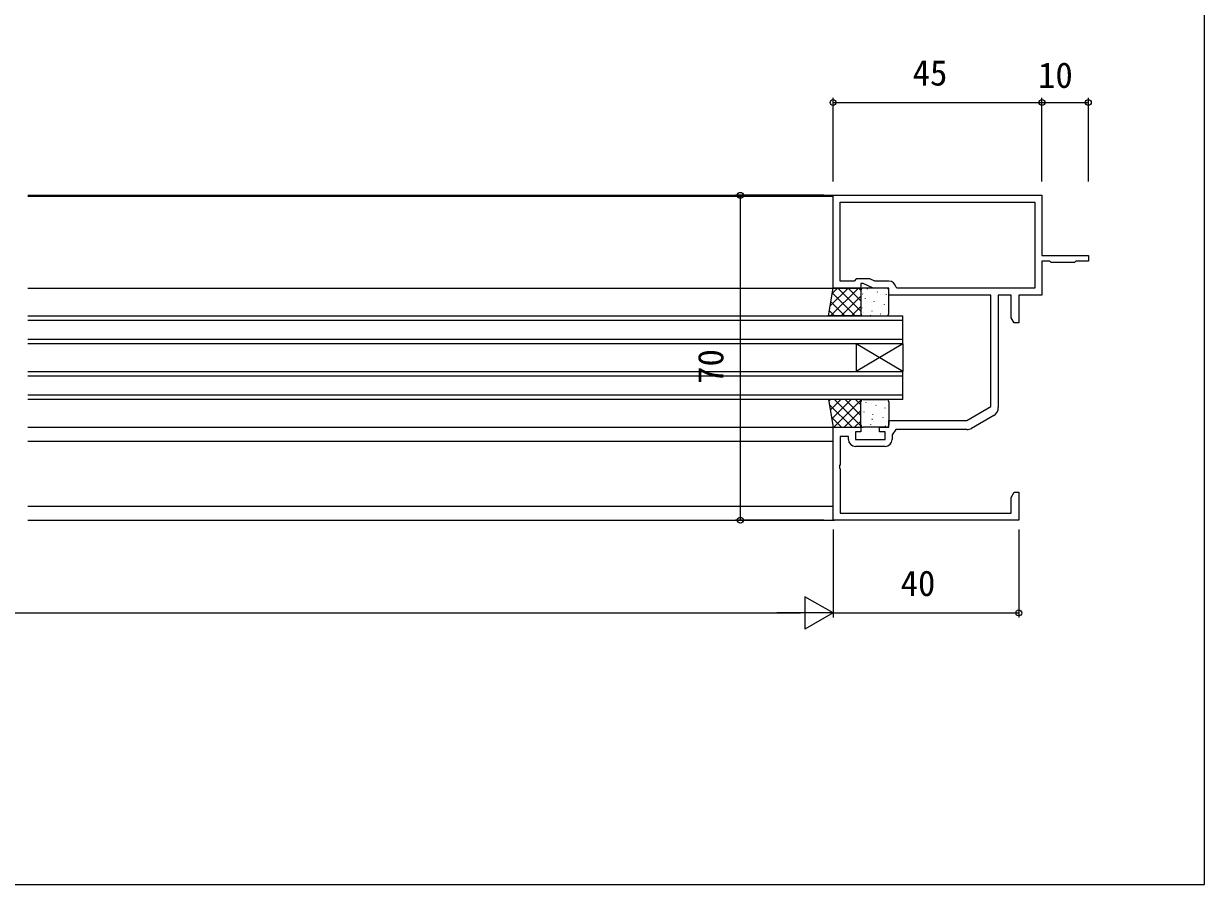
# Model space of a CAD drawing. Units: millimetres, scale not verified. Extents: x -437 to 438, y -344 to 341.
# Drawn here: x 183.9 to 438.3, y -343.7 to -158.2 of the extents above; entities that cross this region are included whole.
import ezdxf
from ezdxf.enums import TextEntityAlignment as Align

# ---------------------------------------------------------------- set-up
doc = ezdxf.new("R2010")
doc.units = ezdxf.units.MM
doc.header["$LTSCALE"] = 2
for name, color, linetype in [('0-2_YKK_11', 7, 'Continuous'), ('0-3_YKK_12', 2, 'Continuous'), ('0-4_YKK_13', 4, 'Continuous'), ('0-6_YKK_D', 6, 'Continuous'), ('0-7_YKK_ZWAK', 7, 'Continuous')]:
    doc.layers.add(name, color=color, linetype=linetype)
doc.styles.add('ＭＳ ゴシック', font='')
doc.styles.get('ＭＳ ゴシック').set_extended_font_data('MS Gothic')

msp = doc.modelspace()

# ---------------------------------------------------------------- linework, layer by layer
at = {"layer": '0-2_YKK_11'}
for p, q in [((392.9, -242.663), (388.104, -245.432)), ((369.5, -249.3), (363.1, -249.3))]:
    msp.add_line(p, q, dxfattribs=at)
for points in [[(358.3, -195.2), (403.3, -195.2), (403.3, -208.2), (413.3, -208.2), (413.3, -209.4), (410.6, -209.4), (410.3, -209.7), (405.3, -209.7), (405, -209.4), (403.3, -209.4), (403.3, -216.7), (398.3, -216.7), (398.3, -222.7), (397.33, -222.7), (396.7, -221.609), (396.7, -216.7), (393.9, -216.7), (393.9, -240.931)], [(361.6, -247.8), (361.6, -247.2), (359.8, -247.2), (359.8, -253.242), (359.68, -253.425), (359.68, -253.975), (359.8, -254.158), (359.8, -263.7), (396.7, -263.7), (396.7, -260.291), (397.33, -259.2), (398.3, -259.2), (398.3, -265.2), (358.3, -265.2), (358.3, -245.2), (364.3, -245.2), (364.3, -246.2), (363.1, -246.2), (363.1, -247.8), (369.5, -247.8), (369.5, -246.2), (368.3, -246.2), (368.3, -245.2), (370.3, -245.2), (370.3, -243.7), (387.104, -243.7), (392.3, -240.7), (392.3, -216.7), (370.3, -216.7), (370.3, -215.2), (366.945, -215.2), (364.8, -214.2), (364.3, -214.2), (364.3, -215.2), (358.3, -215.2), (358.3, -195.2)], [(359.8, -196.7), (401.8, -196.7), (401.8, -215.2), (372.1, -215.2), (371.804, -214.95)], [(370.325, -213.7), (367.277, -213.7), (366.205, -213.2), (363.3, -213.2), (362.8, -213.7), (359.8, -213.7), (359.8, -196.7)], [(387.104, -245.7), (371.8, -245.7), (371, -246.843), (371, -247.8)]]:
    msp.add_lwpolyline(points, dxfattribs=at)
for centre, radius, start, end in [((370.325, -215.2), 1.5, 9.59408, 89.99999), ((391.9, -240.931), 2, 299.99999, 0.00002), ((387.104, -243.7), 2, 269.99998, 300), ((363.1, -247.8), 1.5, 180.00001, 269.99999), ((369.5, -247.8), 1.5, 270.00001, 359.99999)]:
    msp.add_arc(centre, radius, start, end, dxfattribs=at)
at = {"layer": '0-3_YKK_12'}
for p, q in [((184.8, -195.2), (358.6, -195.2)), ((184.8, -195.4), (358.317, -195.4)), ((184.8, -215.2), (358.5, -215.2)), ((184.8, -221.2), (373.3, -221.2)), ((373.3, -227.2), (373.3, -221.2)), ((373.3, -222.2), (184.8, -222.2)), ((184.8, -226.2), (373.3, -226.2)), ((373.3, -227.2), (184.8, -227.2)), ((363.3, -227.2), (363.3, -233.2)), ((373.3, -227.2), (363.3, -233.2)), ((373.3, -233.2), (363.3, -227.2)), ((373.3, -227.2), (373.3, -233.2)), ((184.8, -233.2), (373.3, -233.2)), ((373.3, -239.2), (373.3, -233.2)), ((373.3, -234.2), (184.8, -234.2)), ((184.8, -238.2), (373.3, -238.2)), ((373.3, -239.2), (184.8, -239.2)), ((184.8, -245.2), (358.5, -245.2)), ((184.8, -248.2), (358.3, -248.2)), ((184.8, -262.2), (358.3, -262.2)), ((184.8, -265.2), (358.6, -265.2))]:
    msp.add_line(p, q, dxfattribs=at)
at = {"layer": '0-4_YKK_13'}
for p, q in [((357.658, -219.054), (361.511, -215.2)), ((357.756, -221.2), (363.756, -215.2)), ((358.107, -216.36), (359.266, -215.2)), ((358.126, -216.247), (363.079, -221.2)), ((359.324, -215.2), (364.3, -220.176)), ((361.569, -215.2), (364.3, -217.931)), ((363.814, -215.2), (364.3, -215.686)), ((364.3, -215.7), (364.3, -220.7)), ((369.8, -215.2), (364.8, -215.2)), ((365.625, -215.376), (365.649, -215.42)), ((367.817, -216.019), (367.841, -216.063)), ((370.3, -220.7), (370.3, -215.668)), ((357.805, -218.171), (360.834, -221.2)), ((360.002, -221.2), (364.3, -216.902)), ((364.407, -216.44), (364.414, -216.447)), ((364.633, -216.464), (364.722, -216.511)), ((365.193, -217.453), (365.217, -217.497)), ((366.574, -218.382), (366.582, -218.388)), ((367.083, -218.044), (367.107, -218.088)), ((368.594, -216.596), (368.602, -216.603)), ((369.274, -218.687), (369.298, -218.731)), ((369.707, -216.611), (369.731, -216.655)), ((357.484, -220.095), (358.589, -221.2)), ((362.247, -221.2), (364.3, -219.147)), ((364.459, -219.478), (364.483, -219.521)), ((364.8, -221.2), (369.8, -221.2)), ((364.852, -220.435), (364.86, -220.441)), ((366.287, -221.033), (366.376, -221.08)), ((366.65, -220.121), (366.674, -220.165)), ((368.54, -220.712), (368.564, -220.756)), ((369.04, -220.59), (369.047, -220.597)), ((357.36, -239.557), (357.717, -239.2)), ((357.483, -240.3), (362.383, -245.2)), ((357.68, -241.482), (359.962, -239.2)), ((358.001, -243.406), (362.207, -239.2)), ((358.452, -245.2), (364.3, -239.352)), ((358.628, -239.2), (364.3, -244.872)), ((360.697, -245.2), (364.3, -241.597)), ((360.873, -239.2), (364.3, -242.627)), ((363.118, -239.2), (364.3, -240.382)), ((364.3, -244.7), (364.3, -239.7)), ((364.8, -239.2), (369.8, -239.2)), ((365.331, -239.785), (365.355, -239.829)), ((366.633, -240.006), (366.641, -240.013)), ((367.523, -240.428), (367.547, -240.472)), ((369.413, -241.02), (369.437, -241.063)), ((370.3, -239.7), (370.3, -244.732)), ((357.932, -242.994), (360.138, -245.2)), ((362.942, -245.2), (364.3, -243.842)), ((364.613, -241.792), (364.621, -241.799)), ((364.899, -241.862), (364.923, -241.906)), ((366.676, -243.408), (366.764, -243.455)), ((366.789, -242.453), (366.813, -242.497)), ((367.079, -244.001), (367.086, -244.007)), ((368.801, -241.948), (368.808, -241.954)), ((368.98, -243.096), (369.004, -243.14)), ((369.8, -245.2), (364.8, -245.2)), ((366.356, -244.53), (366.38, -244.573)), ((368.246, -245.121), (368.27, -245.165)), ((369.527, -244.915), (369.615, -244.962))]:
    msp.add_line(p, q, dxfattribs=at)
for points in [[(357.3, -221.2), (358.3, -215.2), (364.3, -215.2), (364.3, -221.2)], [(357.3, -239.2), (358.3, -245.2), (364.3, -245.2), (364.3, -239.2)]]:
    msp.add_lwpolyline(points, close=True, dxfattribs=at)
for centre, radius, start, end in [((364.8, -215.7), 0.5, 90, 180), ((369.799, -215.702), 0.502, 3.81947, 89.91589), ((364.8, -220.7), 0.5, 180, 270), ((369.8, -220.7), 0.5, 270, 0), ((364.8, -239.7), 0.5, 90, 180), ((369.8, -239.7), 0.5, 0, 90), ((364.8, -244.7), 0.5, 180, 270), ((369.799, -244.698), 0.502, 270.08411, 356.18053)]:
    msp.add_arc(centre, radius, start, end, dxfattribs=at)
at = {"layer": '0-6_YKK_D'}
for p, q in [((358.3, -192.2), (358.3, -174.2)), ((358.3, -175.2), (403.3, -175.2)), ((403.3, -192.2), (403.3, -174.2)), ((403.3, -192.2), (403.3, -174.2)), ((403.3, -175.2), (413.3, -175.2)), ((413.3, -192.2), (413.3, -174.2)), ((356.3, -195.2), (337.3, -195.2)), ((338.3, -195.2), (338.3, -265.2)), ((356.3, -265.2), (337.3, -265.2)), ((358.3, -267.2), (358.3, -286.2)), ((358.3, -267.2), (358.3, -286.2)), ((398.3, -267.2), (398.3, -286.2)), ((358.3, -285.2), (352.238, -281.7)), ((352.238, -281.7), (352.238, -288.7)), ((15.3, -285.2), (351.3, -285.2)), ((358.3, -285.2), (346.176, -285.2)), ((358.3, -285.2), (352.238, -288.7)), ((358.3, -285.2), (398.3, -285.2))]:
    msp.add_line(p, q, dxfattribs=at)
for centre in [(358.3, -175.2), (403.3, -175.2), (403.3, -175.2), (413.3, -175.2), (338.3, -195.2), (338.3, -265.2), (398.3, -285.2)]:
    msp.add_circle(centre, 0.637, dxfattribs=at)
at = {"layer": '0-7_YKK_ZWAK'}
msp.add_lwpolyline([(-436.7, -343.7), (438.3, -343.7), (438.3, 306.3)], dxfattribs=at)

# ---------------------------------------------------------------- texts
at = {"layer": '0-6_YKK_D', "style": 'ＭＳ ゴシック'}
for s, p in [('45', (375.431, -173.2)), ('10', (402.462, -173.7)), ('40', (372.845, -283.2))]:
    msp.add_text(s, height=5.499, dxfattribs=at).set_placement(p, align=Align.BOTTOM_LEFT)
msp.add_text('70', height=5.499, rotation=90, dxfattribs=at).set_placement((336.3, -235.825), align=Align.BOTTOM_LEFT)

doc.saveas('drawing.dxf')
